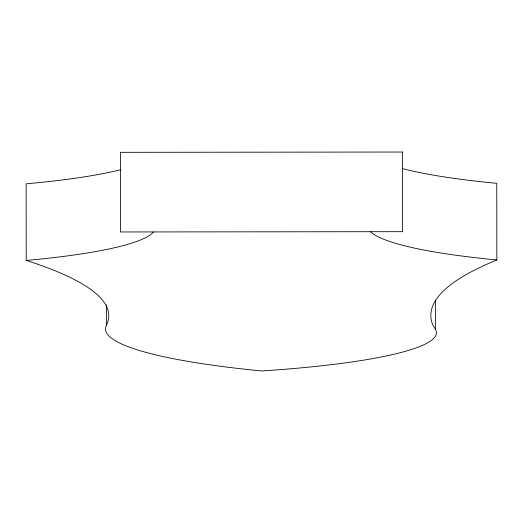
<?xml version="1.0" encoding="UTF-8"?>
<svg xmlns="http://www.w3.org/2000/svg" width="523" height="523" viewBox="0 0 523 523"><rect width="100%" height="100%" fill="white"/><g stroke="black" fill="none" stroke-linecap="round" stroke-linejoin="round"><path stroke-width="0.78" d="M120.82 169.655A279.151 38.852 -0.1 0 1 26.15 183.821L26.228 260.428A1001.839 139.432 -0.1 0 1 106.411 325.221A374.782 52.156 -0.1 0 0 261.637 370.97A299.339 41.657 -0.1 0 0 435.463 329.477L432.684 324.796A1231.678 171.42 -0.1 0 1 496.85 259.944L496.772 183.338A304.321 42.35 -0.1 0 1 402.37 168.576M435.437 300.137L435.463 329.477M106.391 304.85L106.411 325.221M153.442 232.022A279.151 38.852 -0.1 0 1 26.228 260.428M496.85 259.944A304.321 42.35 -0.1 0 1 370.447 231.767M402.501 152.03L120.447 152.324L120.532 231.964L402.579 231.676L402.501 152.03"/></g></svg>
